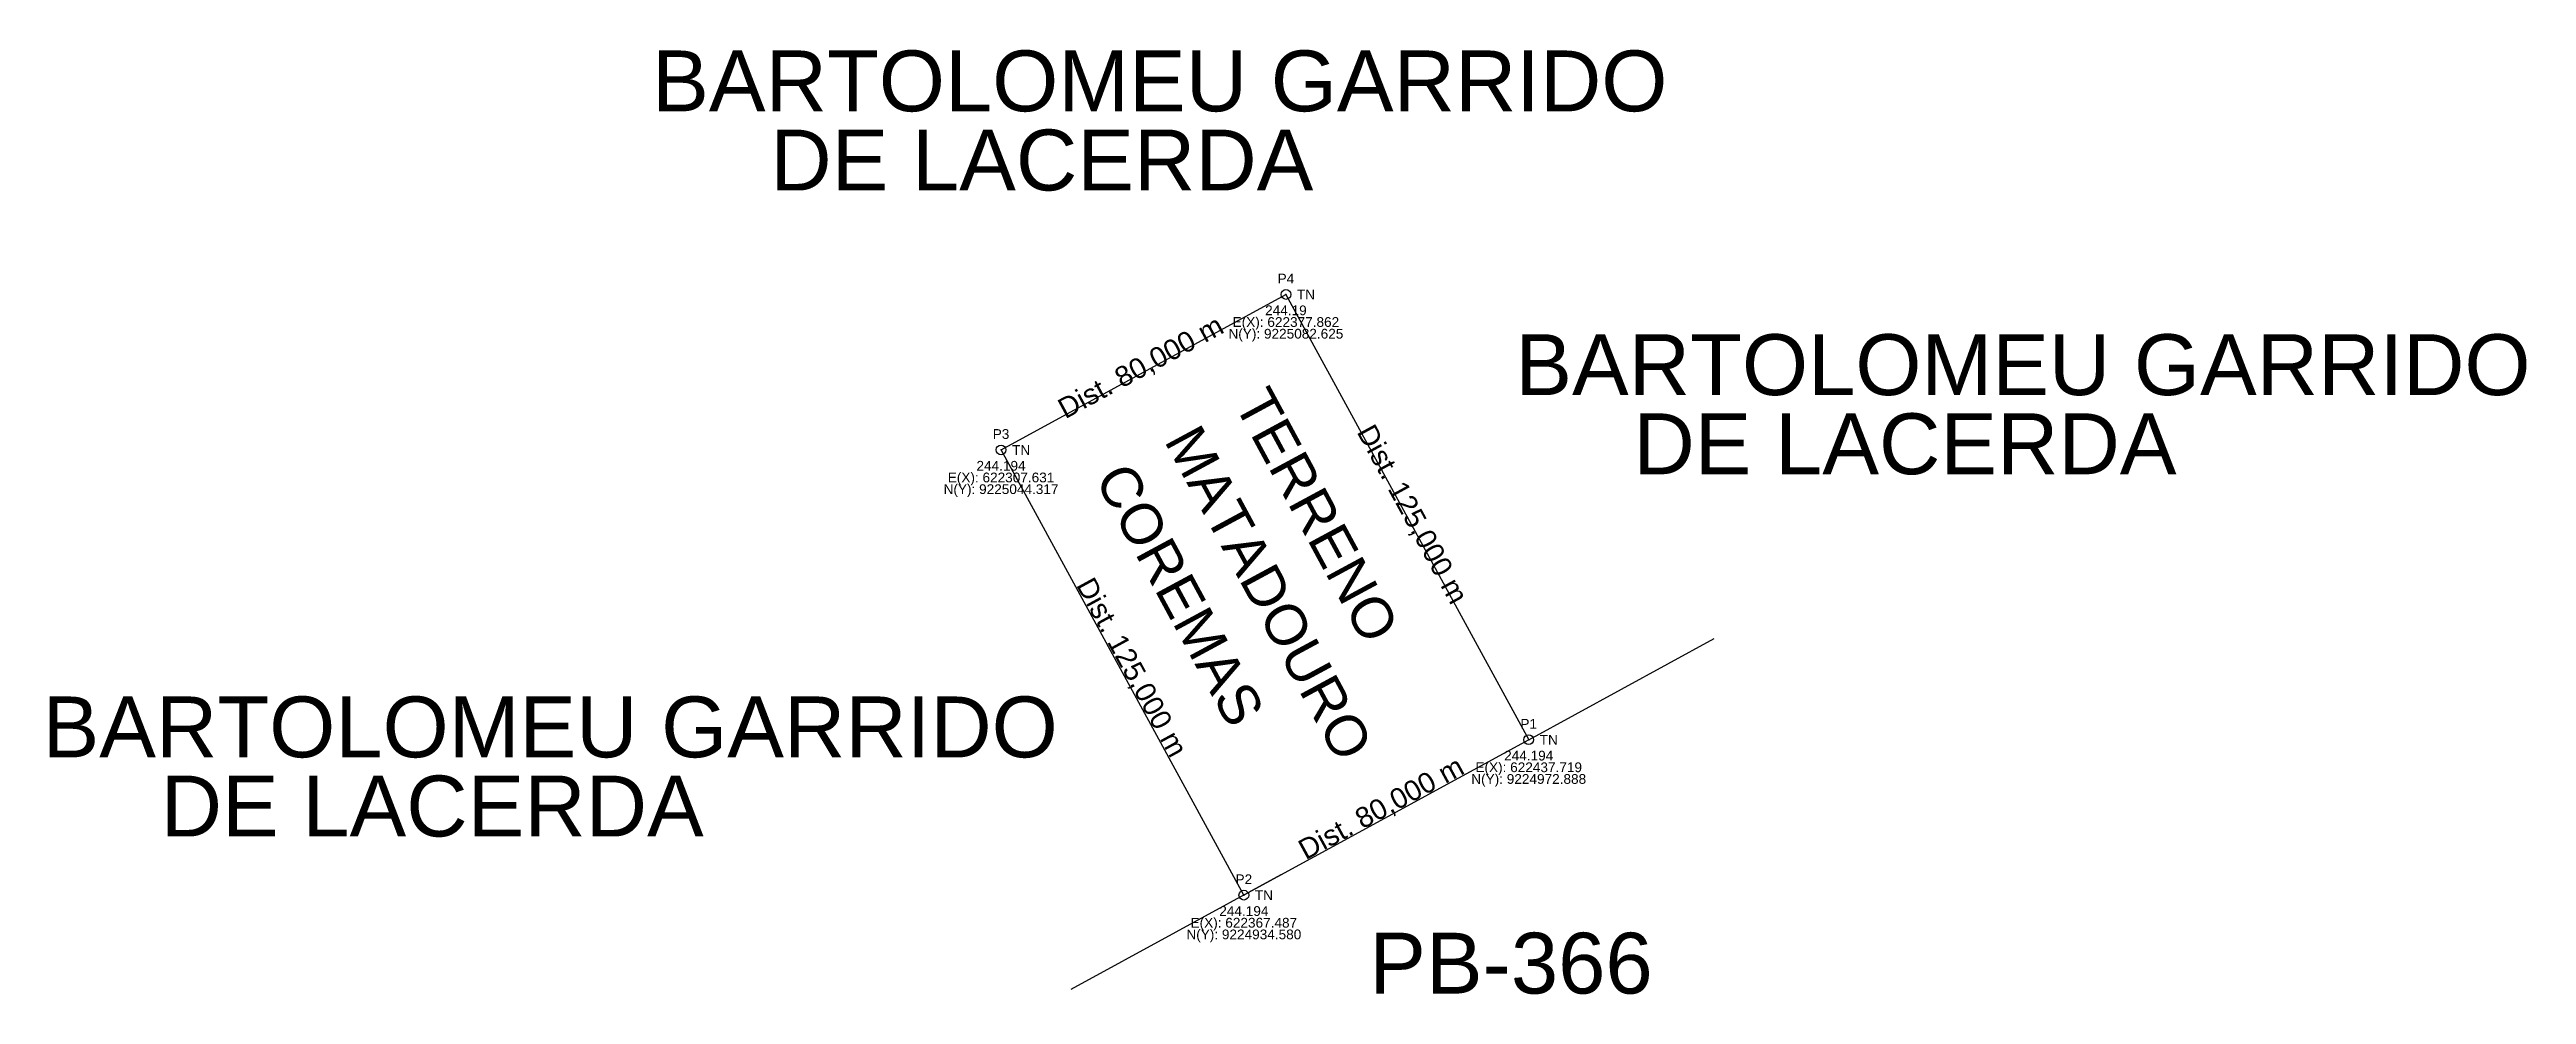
# Model space of a CAD drawing. Extents: x 622073 to 622684, y 9224910 to 9225143.
import ezdxf
from ezdxf.enums import TextEntityAlignment as Align

# ---------------------------------------------------------------- set-up
doc = ezdxf.new("R2010")
doc.units = 0
doc.header["$PDMODE"] = 32
doc.header["$PDSIZE"] = 2.4
doc.layers.add('###_TEXTOS_DOS_PONTOS', color=7, linetype='Continuous')
doc.layers.add('COTAS E MEDIDAS', color=7, linetype='Continuous')
doc.styles.get("Standard").update_dxf_attribs({"font": 'arial.ttf', "height": 1})

msp = doc.modelspace()

# ---------------------------------------------------------------- linework, layer by layer
msp.add_lwpolyline([(622437.72, 9224972.89), (622367.49, 9224934.58), (622307.63, 9225044.32), (622377.86, 9225082.62)], close=True)
for points in [[(622437.72, 9224972.89), (622483.45, 9224997.83)], [(622376.6, 9224939.55), (622324.81, 9224911.3)]]:
    msp.add_lwpolyline(points)
for p in [(622377.86, 9225082.62, 244.19), (622307.63, 9225044.32, 244.19), (622437.72, 9224972.89, 244.19), (622367.49, 9224934.58, 244.19)]:
    msp.add_point(p)

# ---------------------------------------------------------------- texts
at = {"layer": '###_TEXTOS_DOS_PONTOS', "color": 158}
for s, p in [('P4', (622377.86, 9225085.34, 244.19)), ('P3', (622307.63, 9225047.03, 244.19)), ('P1', (622437.72, 9224975.6, 244.19)), ('P2', (622367.49, 9224937.29, 244.19))]:
    msp.add_text(s, height=2.4, dxfattribs=at).set_placement(p, align=Align.CENTER)
at = {"layer": '###_TEXTOS_DOS_PONTOS', "color": 41}
for s, p in [('244.19', (622377.86, 9225079.91, 244.19)), ('244.194', (622307.63, 9225041.6, 244.19)), ('244.194', (622437.72, 9224970.17, 244.19)), ('244.194', (622367.49, 9224931.86, 244.19))]:
    msp.add_text(s, height=2.4, dxfattribs=at).set_placement(p, align=Align.TOP_CENTER)
at = {"layer": '###_TEXTOS_DOS_PONTOS', "color": 32}
for p in [(622380.58, 9225083.8, 244.19), (622310.35, 9225045.49, 244.19), (622440.43, 9224974.06, 244.19), (622370.2, 9224935.75, 244.19)]:
    msp.add_text('TN', height=2.4, dxfattribs=at).set_placement(p, align=Align.TOP_LEFT)
at = {"layer": '###_TEXTOS_DOS_PONTOS', "color": 1}
for s, p in [('N(Y): 9225082.625', (622377.86, 9225074.15, 244.19)), ('E(X): 622377.862', (622377.86, 9225077.03, 244.19)), ('E(X): 622307.631', (622307.63, 9225038.72, 244.19)), ('N(Y): 9225044.317', (622307.63, 9225035.84, 244.19)), ('N(Y): 9224972.888', (622437.72, 9224964.41, 244.19)), ('E(X): 622437.719', (622437.72, 9224967.29, 244.19)), ('E(X): 622367.487', (622367.49, 9224928.98, 244.19)), ('N(Y): 9224934.580', (622367.49, 9224926.1, 244.19))]:
    msp.add_text(s, height=2.4, dxfattribs=at).set_placement(p, align=Align.TOP_CENTER)
for s, p in [('BARTOLOMEU GARRIDO ', (622221.62, 9225123.26)), ('     DE LACERDA', (622221.62, 9225103.76)), ('BARTOLOMEU GARRIDO ', (622434.42, 9225053.32)), ('     DE LACERDA', (622434.42, 9225033.82)), ('BARTOLOMEU GARRIDO ', (622071.32, 9224964.04)), ('     DE LACERDA', (622071.32, 9224944.54)), ('PB-366', (622398.4, 9224905.82))]:
    msp.add_text(s, height=15).set_placement(p, align=Align.BOTTOM_LEFT)
at = {"color": 5}
for s, p in [('TERRENO', (622362.23, 9225054.45)), ('MATADOURO', (622345.07, 9225045.18)), ('COREMAS', (622327.92, 9225035.91))]:
    msp.add_text(s, height=10, rotation=298.38333, dxfattribs=at).set_placement(p, align=Align.BOTTOM_LEFT)
at = {"layer": 'COTAS E MEDIDAS'}
for s, rotation, p in [('Dist. 80,000 m', 28.61056, (622343.22, 9225062.62)), ('Dist. 125,000 m', 298.61056, (622406.94, 9225027.29)), ('Dist. 125,000 m', 298.61056, (622337.76, 9224989.56)), ('Dist. 80,000 m', 28.61056, (622402.5, 9224953.93))]:
    msp.add_text(s, height=5, rotation=rotation, dxfattribs=at).set_placement(p, align=Align.CENTER)

doc.saveas('drawing.dxf')
